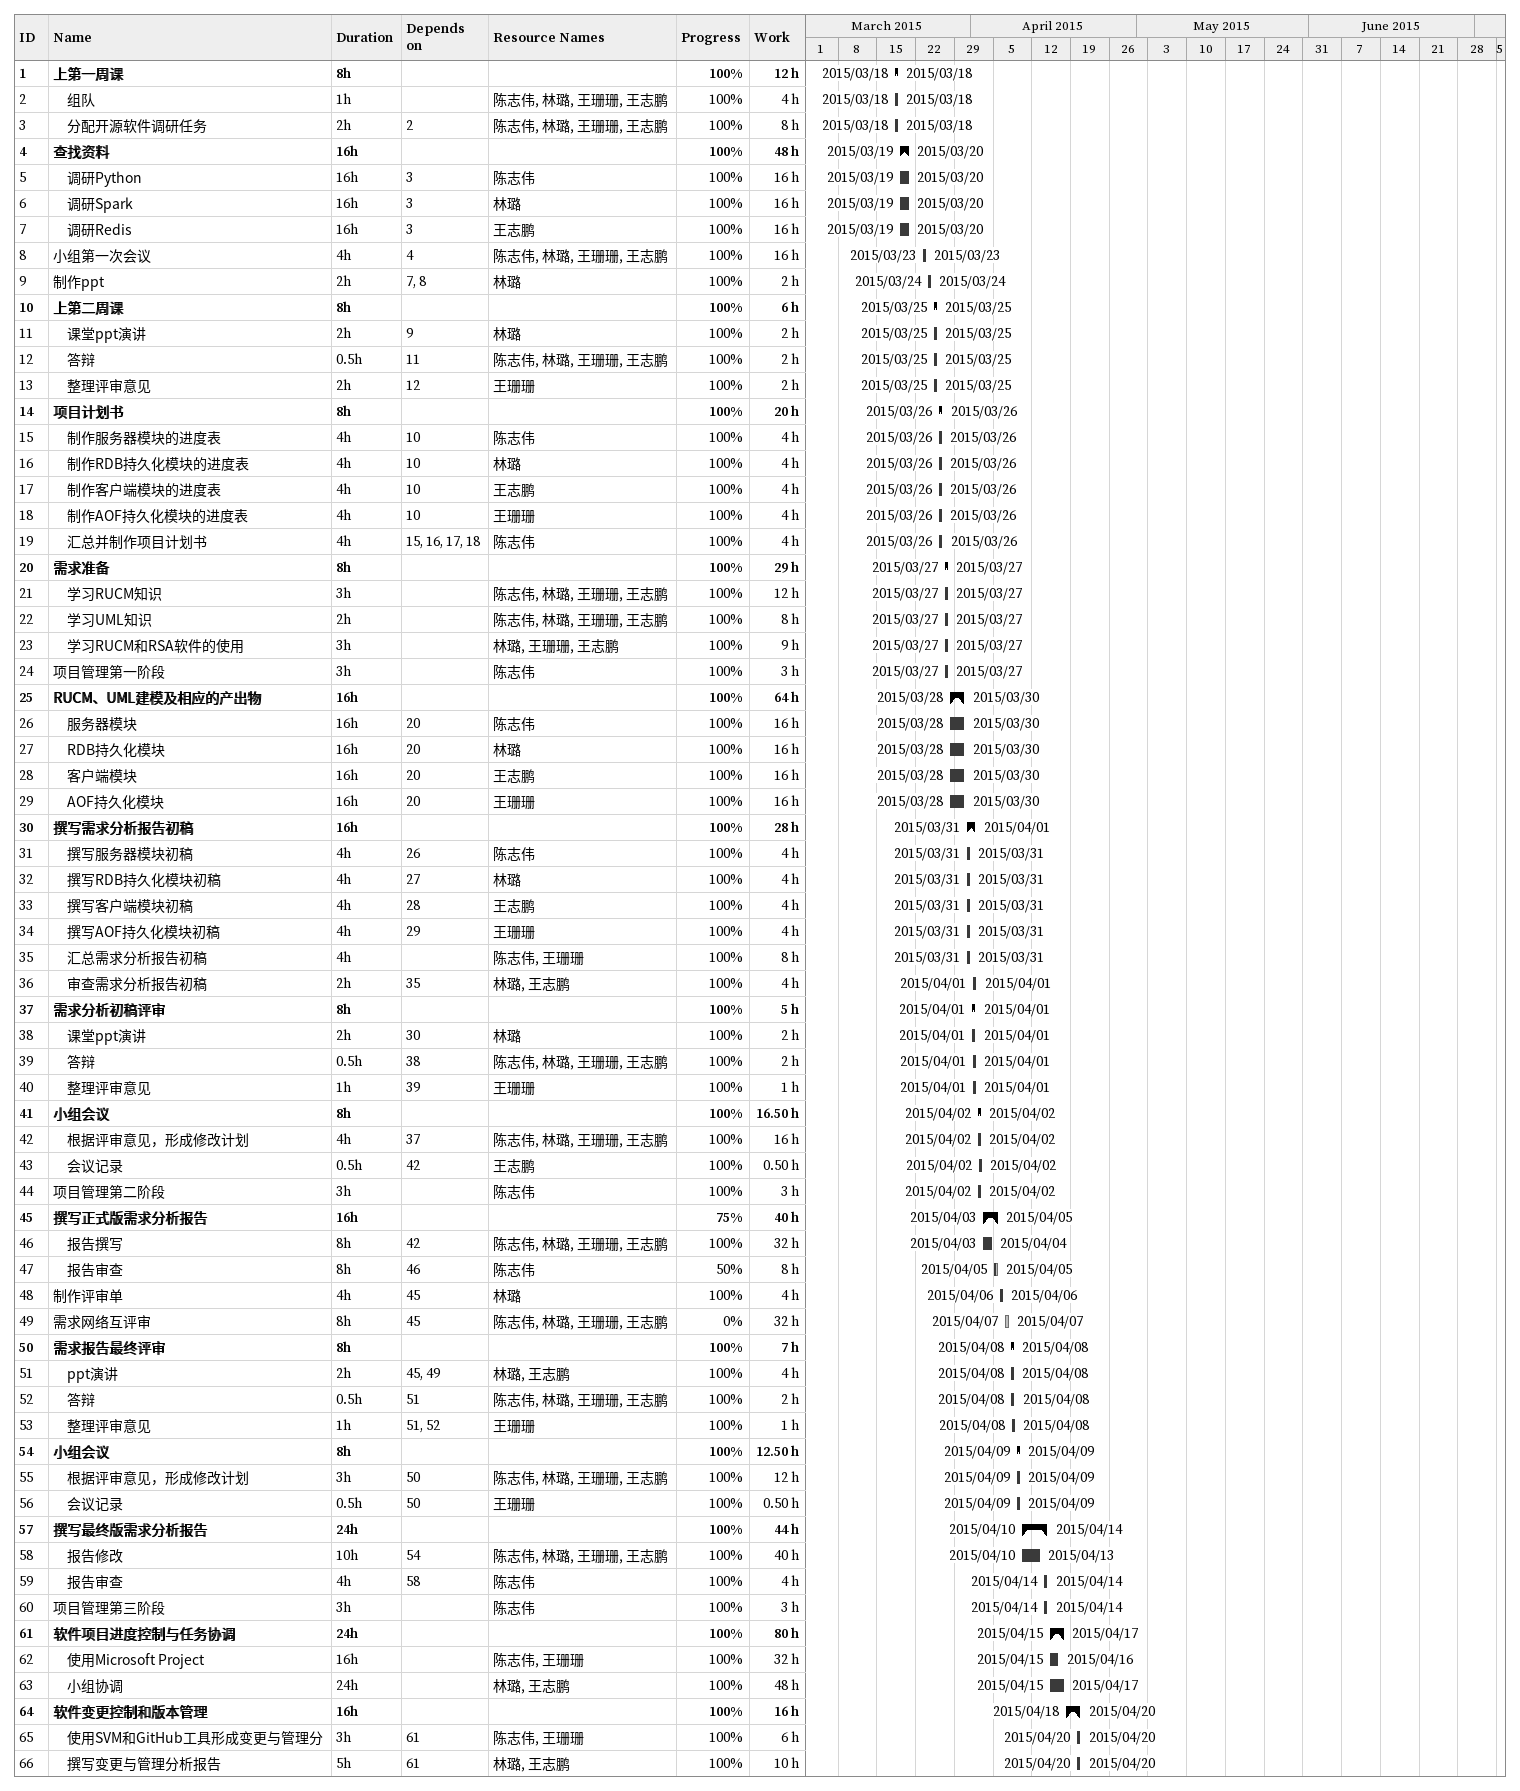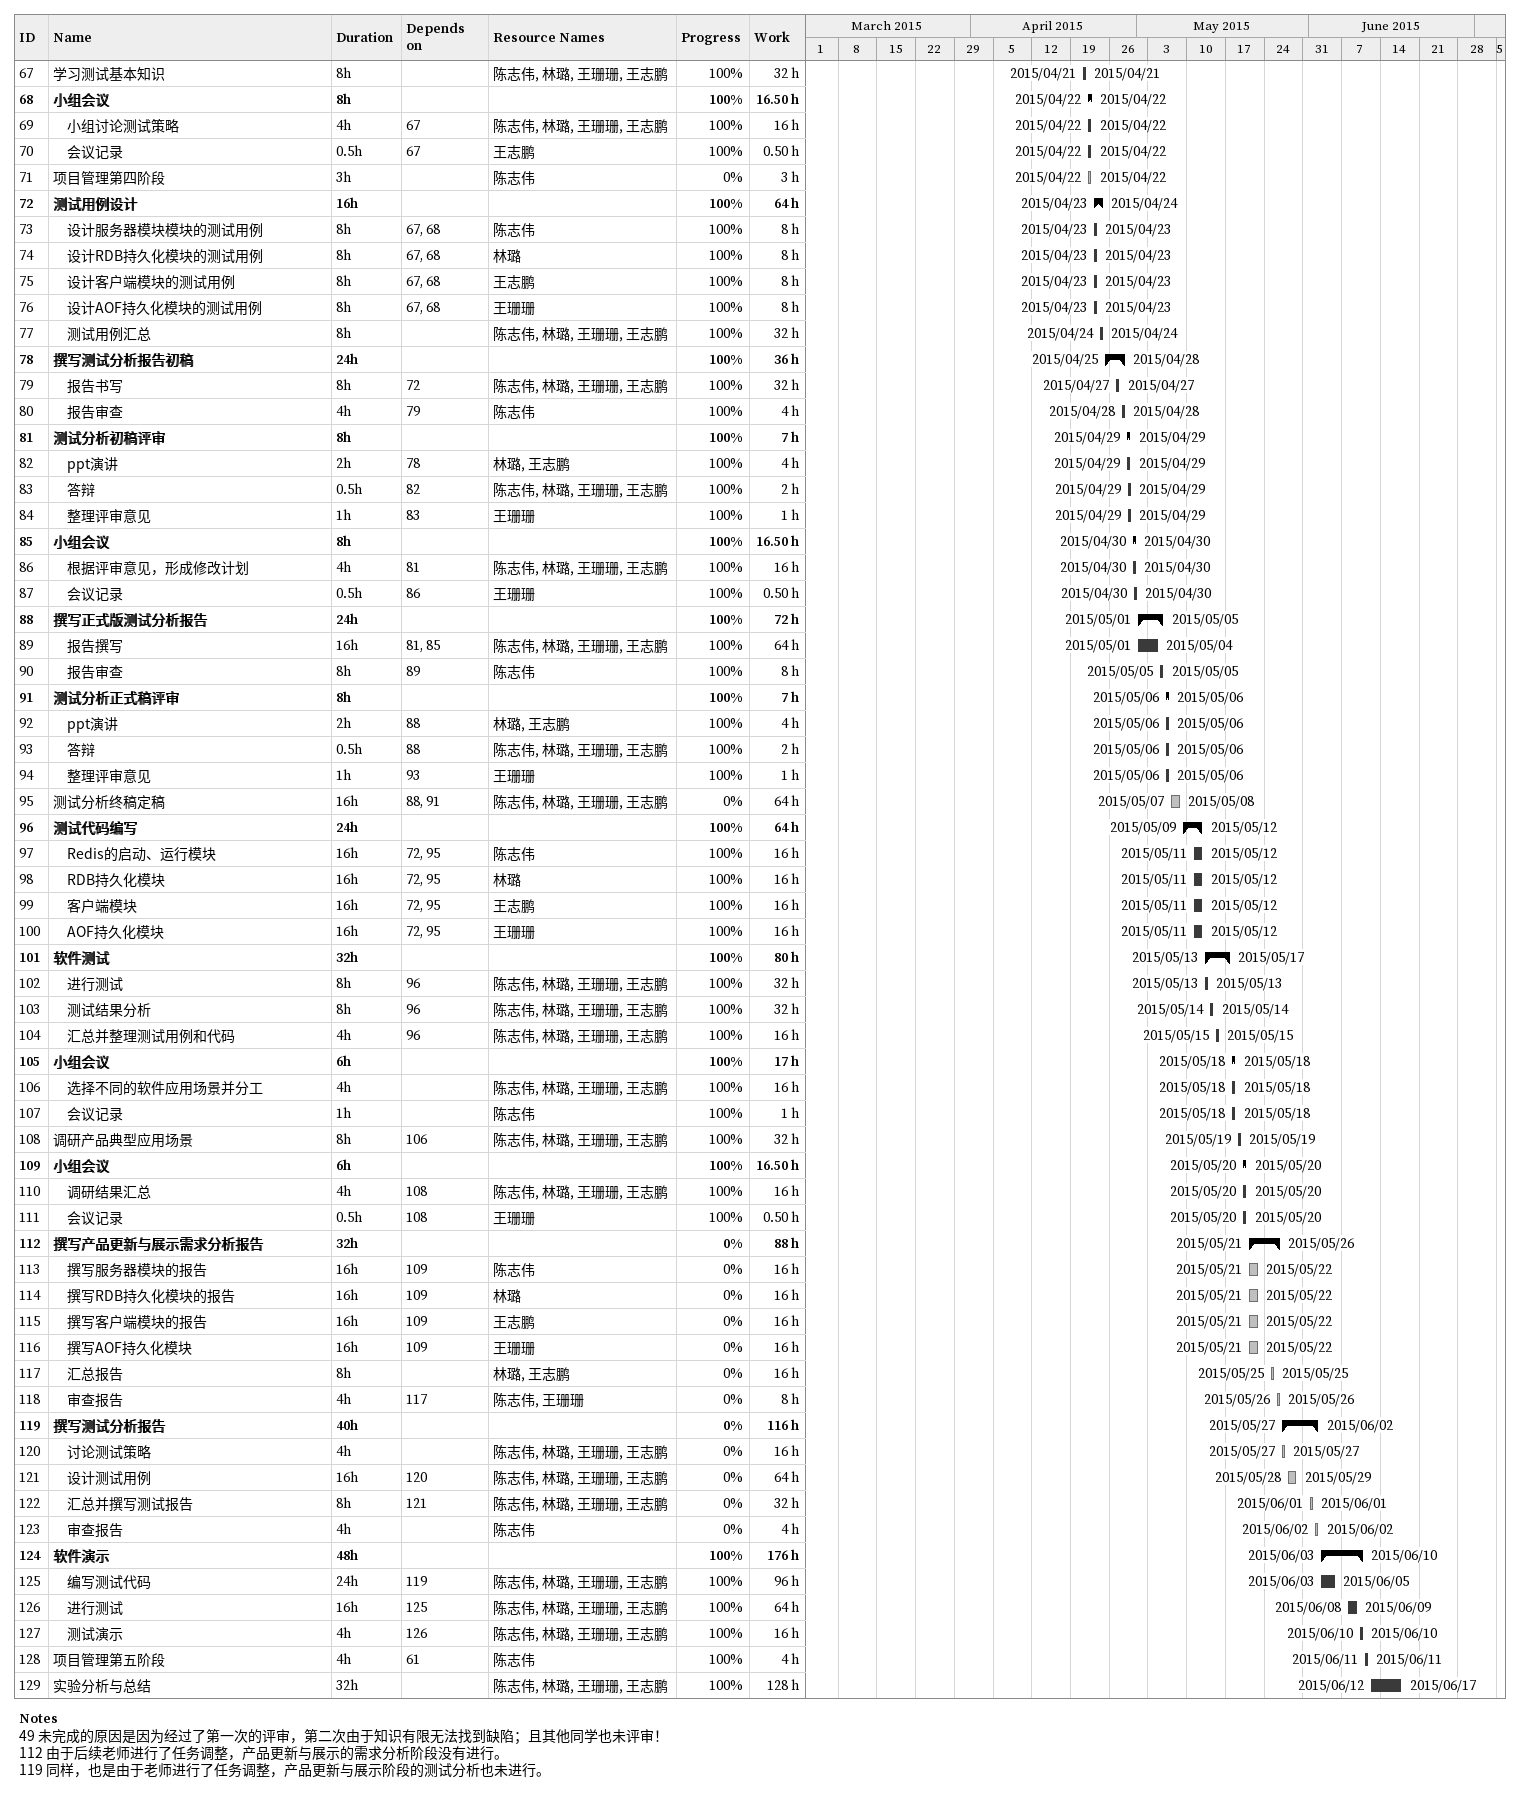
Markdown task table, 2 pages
| ID | Level | Task | Duration | Start | Finish | Predecessors | Resources | % complete | Work (h) |
|---|---|---|---|---|---|---|---|---|---|
| 1 | 1 | **上第一周课** | 8h | 2015-03-18 | 2015-03-18 |  |  | 100 | 12 |
| 2 | 2 | 组队 | 1h | 2015-03-18 | 2015-03-18 |  | 陈志伟, 林璐, 王珊珊, 王志鹏 | 100 | 4 |
| 3 | 2 | 分配开源软件调研任务 | 2h | 2015-03-18 | 2015-03-18 | 2 | 陈志伟, 林璐, 王珊珊, 王志鹏 | 100 | 8 |
| 4 | 1 | **查找资料** | 16h | 2015-03-19 | 2015-03-20 |  |  | 100 | 48 |
| 5 | 2 | 调研Python | 16h | 2015-03-19 | 2015-03-20 | 3 | 陈志伟 | 100 | 16 |
| 6 | 2 | 调研Spark | 16h | 2015-03-19 | 2015-03-20 | 3 | 林璐 | 100 | 16 |
| 7 | 2 | 调研Redis | 16h | 2015-03-19 | 2015-03-20 | 3 | 王志鹏 | 100 | 16 |
| 8 | 1 | 小组第一次会议 | 4h | 2015-03-23 | 2015-03-23 | 4 | 陈志伟, 林璐, 王珊珊, 王志鹏 | 100 | 16 |
| 9 | 1 | 制作ppt | 2h | 2015-03-24 | 2015-03-24 | 7, 8 | 林璐 | 100 | 2 |
| 10 | 1 | **上第二周课** | 8h | 2015-03-25 | 2015-03-25 |  |  | 100 | 6 |
| 11 | 2 | 课堂ppt演讲 | 2h | 2015-03-25 | 2015-03-25 | 9 | 林璐 | 100 | 2 |
| 12 | 2 | 答辩 | 0.5h | 2015-03-25 | 2015-03-25 | 11 | 陈志伟, 林璐, 王珊珊, 王志鹏 | 100 | 2 |
| 13 | 2 | 整理评审意见 | 2h | 2015-03-25 | 2015-03-25 | 12 | 王珊珊 | 100 | 2 |
| 14 | 1 | **项目计划书** | 8h | 2015-03-26 | 2015-03-26 |  |  | 100 | 20 |
| 15 | 2 | 制作服务器模块的进度表 | 4h | 2015-03-26 | 2015-03-26 | 10 | 陈志伟 | 100 | 4 |
| 16 | 2 | 制作RDB持久化模块的进度表 | 4h | 2015-03-26 | 2015-03-26 | 10 | 林璐 | 100 | 4 |
| 17 | 2 | 制作客户端模块的进度表 | 4h | 2015-03-26 | 2015-03-26 | 10 | 王志鹏 | 100 | 4 |
| 18 | 2 | 制作AOF持久化模块的进度表 | 4h | 2015-03-26 | 2015-03-26 | 10 | 王珊珊 | 100 | 4 |
| 19 | 2 | 汇总并制作项目计划书 | 4h | 2015-03-26 | 2015-03-26 | 15, 16, 17, 18 | 陈志伟 | 100 | 4 |
| 20 | 1 | **需求准备** | 8h | 2015-03-27 | 2015-03-27 |  |  | 100 | 29 |
| 21 | 2 | 学习RUCM知识 | 3h | 2015-03-27 | 2015-03-27 |  | 陈志伟, 林璐, 王珊珊, 王志鹏 | 100 | 12 |
| 22 | 2 | 学习UML知识 | 2h | 2015-03-27 | 2015-03-27 |  | 陈志伟, 林璐, 王珊珊, 王志鹏 | 100 | 8 |
| 23 | 2 | 学习RUCM和RSA软件的使用 | 3h | 2015-03-27 | 2015-03-27 |  | 林璐, 王珊珊, 王志鹏 | 100 | 9 |
| 24 | 1 | 项目管理第一阶段 | 3h | 2015-03-27 | 2015-03-27 |  | 陈志伟 | 100 | 3 |
| 25 | 1 | **RUCM、UML建模及相应的产出物** | 16h | 2015-03-28 | 2015-03-30 |  |  | 100 | 64 |
| 26 | 2 | 服务器模块 | 16h | 2015-03-28 | 2015-03-30 | 20 | 陈志伟 | 100 | 16 |
| 27 | 2 | RDB持久化模块 | 16h | 2015-03-28 | 2015-03-30 | 20 | 林璐 | 100 | 16 |
| 28 | 2 | 客户端模块 | 16h | 2015-03-28 | 2015-03-30 | 20 | 王志鹏 | 100 | 16 |
| 29 | 2 | AOF持久化模块 | 16h | 2015-03-28 | 2015-03-30 | 20 | 王珊珊 | 100 | 16 |
| 30 | 1 | **撰写需求分析报告初稿** | 16h | 2015-03-31 | 2015-04-01 |  |  | 100 | 28 |
| 31 | 2 | 撰写服务器模块初稿 | 4h | 2015-03-31 | 2015-03-31 | 26 | 陈志伟 | 100 | 4 |
| 32 | 2 | 撰写RDB持久化模块初稿 | 4h | 2015-03-31 | 2015-03-31 | 27 | 林璐 | 100 | 4 |
| 33 | 2 | 撰写客户端模块初稿 | 4h | 2015-03-31 | 2015-03-31 | 28 | 王志鹏 | 100 | 4 |
| 34 | 2 | 撰写AOF持久化模块初稿 | 4h | 2015-03-31 | 2015-03-31 | 29 | 王珊珊 | 100 | 4 |
| 35 | 2 | 汇总需求分析报告初稿 | 4h | 2015-03-31 | 2015-03-31 |  | 陈志伟, 王珊珊 | 100 | 8 |
| 36 | 2 | 审查需求分析报告初稿 | 2h | 2015-04-01 | 2015-04-01 | 35 | 林璐, 王志鹏 | 100 | 4 |
| 37 | 1 | **需求分析初稿评审** | 8h | 2015-04-01 | 2015-04-01 |  |  | 100 | 5 |
| 38 | 2 | 课堂ppt演讲 | 2h | 2015-04-01 | 2015-04-01 | 30 | 林璐 | 100 | 2 |
| 39 | 2 | 答辩 | 0.5h | 2015-04-01 | 2015-04-01 | 38 | 陈志伟, 林璐, 王珊珊, 王志鹏 | 100 | 2 |
| 40 | 2 | 整理评审意见 | 1h | 2015-04-01 | 2015-04-01 | 39 | 王珊珊 | 100 | 1 |
| 41 | 1 | **小组会议** | 8h | 2015-04-02 | 2015-04-02 |  |  | 100 | 16.50 |
| 42 | 2 | 根据评审意见，形成修改计划 | 4h | 2015-04-02 | 2015-04-02 | 37 | 陈志伟, 林璐, 王珊珊, 王志鹏 | 100 | 16 |
| 43 | 2 | 会议记录 | 0.5h | 2015-04-02 | 2015-04-02 | 42 | 王志鹏 | 100 | 0.50 |
| 44 | 1 | 项目管理第二阶段 | 3h | 2015-04-02 | 2015-04-02 |  | 陈志伟 | 100 | 3 |
| 45 | 1 | **撰写正式版需求分析报告** | 16h | 2015-04-03 | 2015-04-05 |  |  | 75 | 40 |
| 46 | 2 | 报告撰写 | 8h | 2015-04-03 | 2015-04-04 | 42 | 陈志伟, 林璐, 王珊珊, 王志鹏 | 100 | 32 |
| 47 | 2 | 报告审查 | 8h | 2015-04-05 | 2015-04-05 | 46 | 陈志伟 | 50 | 8 |
| 48 | 1 | 制作评审单 | 4h | 2015-04-06 | 2015-04-06 | 45 | 林璐 | 100 | 4 |
| 49 | 1 | 需求网络互评审 | 8h | 2015-04-07 | 2015-04-07 | 45 | 陈志伟, 林璐, 王珊珊, 王志鹏 | 0 | 32 |
| 50 | 1 | **需求报告最终评审** | 8h | 2015-04-08 | 2015-04-08 |  |  | 100 | 7 |
| 51 | 2 | ppt演讲 | 2h | 2015-04-08 | 2015-04-08 | 45, 49 | 林璐, 王志鹏 | 100 | 4 |
| 52 | 2 | 答辩 | 0.5h | 2015-04-08 | 2015-04-08 | 51 | 陈志伟, 林璐, 王珊珊, 王志鹏 | 100 | 2 |
| 53 | 2 | 整理评审意见 | 1h | 2015-04-08 | 2015-04-08 | 51, 52 | 王珊珊 | 100 | 1 |
| 54 | 1 | **小组会议** | 8h | 2015-04-09 | 2015-04-09 |  |  | 100 | 12.50 |
| 55 | 2 | 根据评审意见，形成修改计划 | 3h | 2015-04-09 | 2015-04-09 | 50 | 陈志伟, 林璐, 王珊珊, 王志鹏 | 100 | 12 |
| 56 | 2 | 会议记录 | 0.5h | 2015-04-09 | 2015-04-09 | 50 | 王珊珊 | 100 | 0.50 |
| 57 | 1 | **撰写最终版需求分析报告** | 24h | 2015-04-10 | 2015-04-14 |  |  | 100 | 44 |
| 58 | 2 | 报告修改 | 10h | 2015-04-10 | 2015-04-13 | 54 | 陈志伟, 林璐, 王珊珊, 王志鹏 | 100 | 40 |
| 59 | 2 | 报告审查 | 4h | 2015-04-14 | 2015-04-14 | 58 | 陈志伟 | 100 | 4 |
| 60 | 1 | 项目管理第三阶段 | 3h | 2015-04-14 | 2015-04-14 |  | 陈志伟 | 100 | 3 |
| 61 | 1 | **软件项目进度控制与任务协调** | 24h | 2015-04-15 | 2015-04-17 |  |  | 100 | 80 |
| 62 | 2 | 使用Microsoft Project | 16h | 2015-04-15 | 2015-04-16 |  | 陈志伟, 王珊珊 | 100 | 32 |
| 63 | 2 | 小组协调 | 24h | 2015-04-15 | 2015-04-17 |  | 林璐, 王志鹏 | 100 | 48 |
| 64 | 1 | **软件变更控制和版本管理** | 16h | 2015-04-18 | 2015-04-20 |  |  | 100 | 16 |
| 65 | 2 | 使用SVM和GitHub工具形成变更与管理分 | 3h | 2015-04-20 | 2015-04-20 | 61 | 陈志伟, 王珊珊 | 100 | 6 |
| 66 | 2 | 撰写变更与管理分析报告 | 5h | 2015-04-20 | 2015-04-20 | 61 | 林璐, 王志鹏 | 100 | 10 |
| 67 | 1 | 学习测试基本知识 | 8h | 2015-04-21 | 2015-04-21 |  | 陈志伟, 林璐, 王珊珊, 王志鹏 | 100 | 32 |
| 68 | 1 | **小组会议** | 8h | 2015-04-22 | 2015-04-22 |  |  | 100 | 16.50 |
| 69 | 2 | 小组讨论测试策略 | 4h | 2015-04-22 | 2015-04-22 | 67 | 陈志伟, 林璐, 王珊珊, 王志鹏 | 100 | 16 |
| 70 | 2 | 会议记录 | 0.5h | 2015-04-22 | 2015-04-22 | 67 | 王志鹏 | 100 | 0.50 |
| 71 | 1 | 项目管理第四阶段 | 3h | 2015-04-22 | 2015-04-22 |  | 陈志伟 | 0 | 3 |
| 72 | 1 | **测试用例设计** | 16h | 2015-04-23 | 2015-04-24 |  |  | 100 | 64 |
| 73 | 2 | 设计服务器模块模块的测试用例 | 8h | 2015-04-23 | 2015-04-23 | 67, 68 | 陈志伟 | 100 | 8 |
| 74 | 2 | 设计RDB持久化模块的测试用例 | 8h | 2015-04-23 | 2015-04-23 | 67, 68 | 林璐 | 100 | 8 |
| 75 | 2 | 设计客户端模块的测试用例 | 8h | 2015-04-23 | 2015-04-23 | 67, 68 | 王志鹏 | 100 | 8 |
| 76 | 2 | 设计AOF持久化模块的测试用例 | 8h | 2015-04-23 | 2015-04-23 | 67, 68 | 王珊珊 | 100 | 8 |
| 77 | 2 | 测试用例汇总 | 8h | 2015-04-24 | 2015-04-24 |  | 陈志伟, 林璐, 王珊珊, 王志鹏 | 100 | 32 |
| 78 | 1 | **撰写测试分析报告初稿** | 24h | 2015-04-25 | 2015-04-28 |  |  | 100 | 36 |
| 79 | 2 | 报告书写 | 8h | 2015-04-27 | 2015-04-27 | 72 | 陈志伟, 林璐, 王珊珊, 王志鹏 | 100 | 32 |
| 80 | 2 | 报告审查 | 4h | 2015-04-28 | 2015-04-28 | 79 | 陈志伟 | 100 | 4 |
| 81 | 1 | **测试分析初稿评审** | 8h | 2015-04-29 | 2015-04-29 |  |  | 100 | 7 |
| 82 | 2 | ppt演讲 | 2h | 2015-04-29 | 2015-04-29 | 78 | 林璐, 王志鹏 | 100 | 4 |
| 83 | 2 | 答辩 | 0.5h | 2015-04-29 | 2015-04-29 | 82 | 陈志伟, 林璐, 王珊珊, 王志鹏 | 100 | 2 |
| 84 | 2 | 整理评审意见 | 1h | 2015-04-29 | 2015-04-29 | 83 | 王珊珊 | 100 | 1 |
| 85 | 1 | **小组会议** | 8h | 2015-04-30 | 2015-04-30 |  |  | 100 | 16.50 |
| 86 | 2 | 根据评审意见，形成修改计划 | 4h | 2015-04-30 | 2015-04-30 | 81 | 陈志伟, 林璐, 王珊珊, 王志鹏 | 100 | 16 |
| 87 | 2 | 会议记录 | 0.5h | 2015-04-30 | 2015-04-30 | 86 | 王珊珊 | 100 | 0.50 |
| 88 | 1 | **撰写正式版测试分析报告** | 24h | 2015-05-01 | 2015-05-05 |  |  | 100 | 72 |
| 89 | 2 | 报告撰写 | 16h | 2015-05-01 | 2015-05-04 | 81, 85 | 陈志伟, 林璐, 王珊珊, 王志鹏 | 100 | 64 |
| 90 | 2 | 报告审查 | 8h | 2015-05-05 | 2015-05-05 | 89 | 陈志伟 | 100 | 8 |
| 91 | 1 | **测试分析正式稿评审** | 8h | 2015-05-06 | 2015-05-06 |  |  | 100 | 7 |
| 92 | 2 | ppt演讲 | 2h | 2015-05-06 | 2015-05-06 | 88 | 林璐, 王志鹏 | 100 | 4 |
| 93 | 2 | 答辩 | 0.5h | 2015-05-06 | 2015-05-06 | 88 | 陈志伟, 林璐, 王珊珊, 王志鹏 | 100 | 2 |
| 94 | 2 | 整理评审意见 | 1h | 2015-05-06 | 2015-05-06 | 93 | 王珊珊 | 100 | 1 |
| 95 | 1 | 测试分析终稿定稿 | 16h | 2015-05-07 | 2015-05-08 | 88, 91 | 陈志伟, 林璐, 王珊珊, 王志鹏 | 0 | 64 |
| 96 | 1 | **测试代码编写** | 24h | 2015-05-09 | 2015-05-12 |  |  | 100 | 64 |
| 97 | 2 | Redis的启动、运行模块 | 16h | 2015-05-11 | 2015-05-12 | 72, 95 | 陈志伟 | 100 | 16 |
| 98 | 2 | RDB持久化模块 | 16h | 2015-05-11 | 2015-05-12 | 72, 95 | 林璐 | 100 | 16 |
| 99 | 2 | 客户端模块 | 16h | 2015-05-11 | 2015-05-12 | 72, 95 | 王志鹏 | 100 | 16 |
| 100 | 2 | AOF持久化模块 | 16h | 2015-05-11 | 2015-05-12 | 72, 95 | 王珊珊 | 100 | 16 |
| 101 | 1 | **软件测试** | 32h | 2015-05-13 | 2015-05-17 |  |  | 100 | 80 |
| 102 | 2 | 进行测试 | 8h | 2015-05-13 | 2015-05-13 | 96 | 陈志伟, 林璐, 王珊珊, 王志鹏 | 100 | 32 |
| 103 | 2 | 测试结果分析 | 8h | 2015-05-14 | 2015-05-14 | 96 | 陈志伟, 林璐, 王珊珊, 王志鹏 | 100 | 32 |
| 104 | 2 | 汇总并整理测试用例和代码 | 4h | 2015-05-15 | 2015-05-15 | 96 | 陈志伟, 林璐, 王珊珊, 王志鹏 | 100 | 16 |
| 105 | 1 | **小组会议** | 6h | 2015-05-18 | 2015-05-18 |  |  | 100 | 17 |
| 106 | 2 | 选择不同的软件应用场景并分工 | 4h | 2015-05-18 | 2015-05-18 |  | 陈志伟, 林璐, 王珊珊, 王志鹏 | 100 | 16 |
| 107 | 2 | 会议记录 | 1h | 2015-05-18 | 2015-05-18 |  | 陈志伟 | 100 | 1 |
| 108 | 1 | 调研产品典型应用场景 | 8h | 2015-05-19 | 2015-05-19 | 106 | 陈志伟, 林璐, 王珊珊, 王志鹏 | 100 | 32 |
| 109 | 1 | **小组会议** | 6h | 2015-05-20 | 2015-05-20 |  |  | 100 | 16.50 |
| 110 | 2 | 调研结果汇总 | 4h | 2015-05-20 | 2015-05-20 | 108 | 陈志伟, 林璐, 王珊珊, 王志鹏 | 100 | 16 |
| 111 | 2 | 会议记录 | 0.5h | 2015-05-20 | 2015-05-20 | 108 | 王珊珊 | 100 | 0.50 |
| 112 | 1 | **撰写产品更新与展示需求分析报告** | 32h | 2015-05-21 | 2015-05-26 |  |  | 0 | 88 |
| 113 | 2 | 撰写服务器模块的报告 | 16h | 2015-05-21 | 2015-05-22 | 109 | 陈志伟 | 0 | 16 |
| 114 | 2 | 撰写RDB持久化模块的报告 | 16h | 2015-05-21 | 2015-05-22 | 109 | 林璐 | 0 | 16 |
| 115 | 2 | 撰写客户端模块的报告 | 16h | 2015-05-21 | 2015-05-22 | 109 | 王志鹏 | 0 | 16 |
| 116 | 2 | 撰写AOF持久化模块 | 16h | 2015-05-21 | 2015-05-22 | 109 | 王珊珊 | 0 | 16 |
| 117 | 2 | 汇总报告 | 8h | 2015-05-25 | 2015-05-25 |  | 林璐, 王志鹏 | 0 | 16 |
| 118 | 2 | 审查报告 | 4h | 2015-05-26 | 2015-05-26 | 117 | 陈志伟, 王珊珊 | 0 | 8 |
| 119 | 1 | **撰写测试分析报告** | 40h | 2015-05-27 | 2015-06-02 |  |  | 0 | 116 |
| 120 | 2 | 讨论测试策略 | 4h | 2015-05-27 | 2015-05-27 |  | 陈志伟, 林璐, 王珊珊, 王志鹏 | 0 | 16 |
| 121 | 2 | 设计测试用例 | 16h | 2015-05-28 | 2015-05-29 | 120 | 陈志伟, 林璐, 王珊珊, 王志鹏 | 0 | 64 |
| 122 | 2 | 汇总并撰写测试报告 | 8h | 2015-06-01 | 2015-06-01 | 121 | 陈志伟, 林璐, 王珊珊, 王志鹏 | 0 | 32 |
| 123 | 2 | 审查报告 | 4h | 2015-06-02 | 2015-06-02 |  | 陈志伟 | 0 | 4 |
| 124 | 1 | **软件演示** | 48h | 2015-06-03 | 2015-06-10 |  |  | 100 | 176 |
| 125 | 2 | 编写测试代码 | 24h | 2015-06-03 | 2015-06-05 | 119 | 陈志伟, 林璐, 王珊珊, 王志鹏 | 100 | 96 |
| 126 | 2 | 进行测试 | 16h | 2015-06-08 | 2015-06-09 | 125 | 陈志伟, 林璐, 王珊珊, 王志鹏 | 100 | 64 |
| 127 | 2 | 测试演示 | 4h | 2015-06-10 | 2015-06-10 | 126 | 陈志伟, 林璐, 王珊珊, 王志鹏 | 100 | 16 |
| 128 | 1 | 项目管理第五阶段 | 4h | 2015-06-11 | 2015-06-11 | 61 | 陈志伟 | 100 | 4 |
| 129 | 1 | 实验分析与总结 | 32h | 2015-06-12 | 2015-06-17 |  | 陈志伟, 林璐, 王珊珊, 王志鹏 | 100 | 128 |

Notes
- 49: 未完成的原因是因为经过了第一次的评审，第二次由于知识有限无法找到缺陷；且其他同学也未评审！
- 112: 由于后续老师进行了任务调整，产品更新与展示的需求分析阶段没有进行。
- 119: 同样，也是由于老师进行了任务调整，产品更新与展示阶段的测试分析也未进行。
